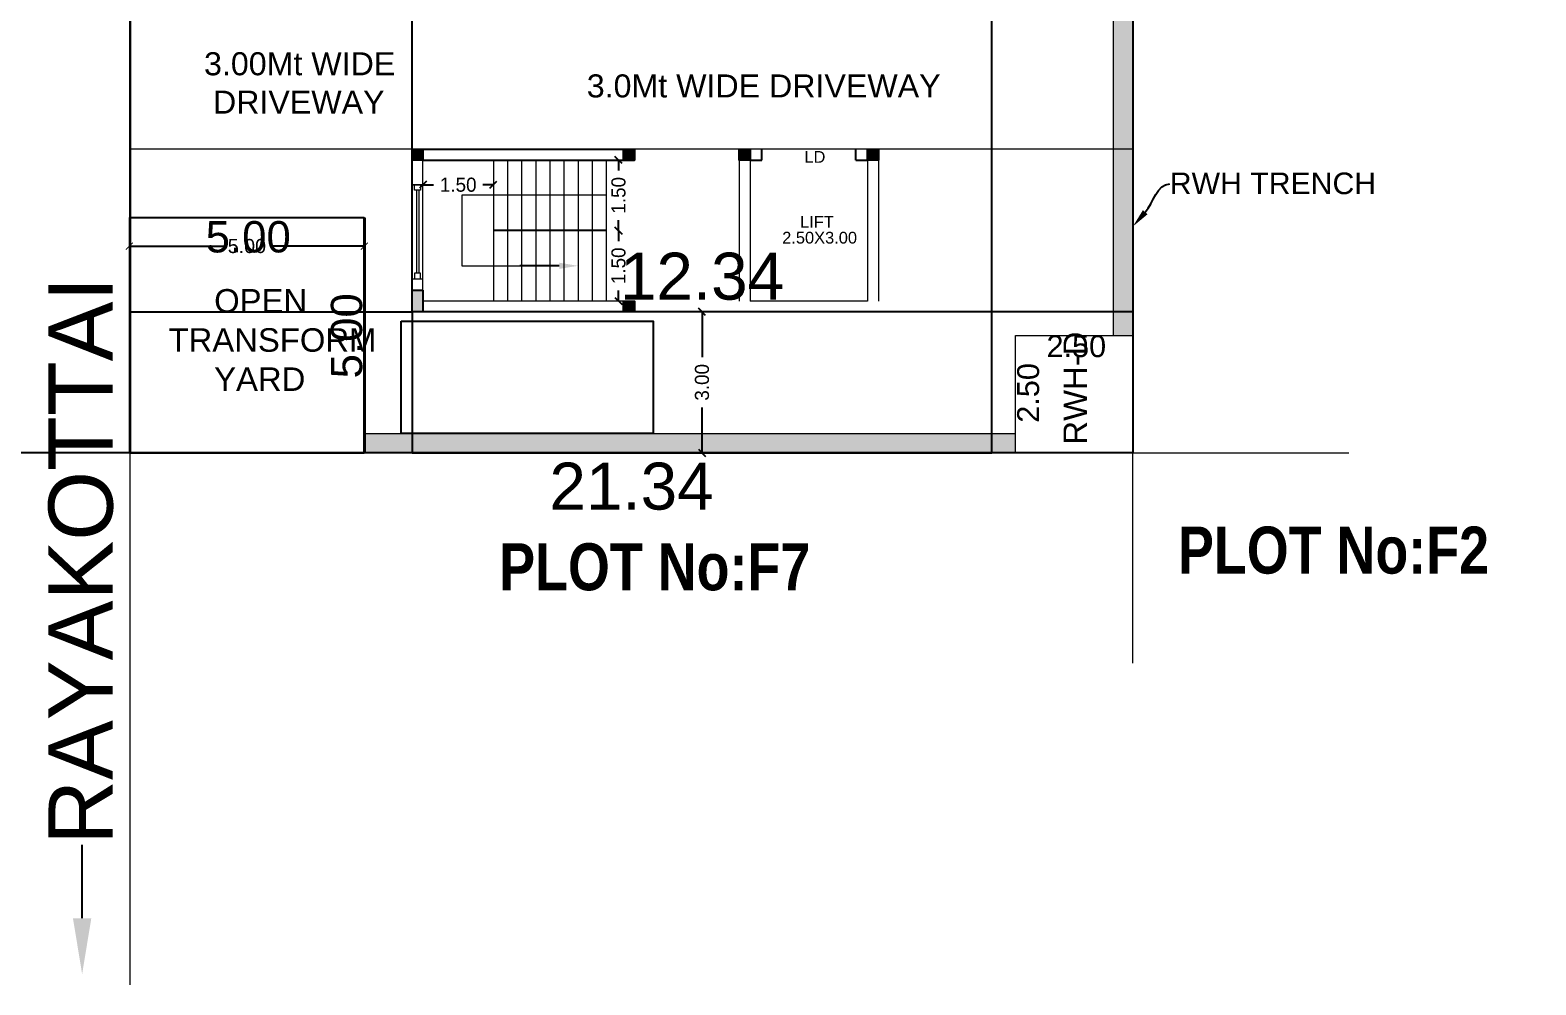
# Model space of a CAD drawing. Header units: metres. Extents: x -1559842 to -1559684, y 41615 to 41715.
# Drawn here: x -1559721.73 to -1559689.69, y 41643.75 to 41664.06 of the extents above; entities that cross this region are included whole.
import ezdxf
from ezdxf import colors
from ezdxf.entities.mleader import LeaderData, LeaderLine
from ezdxf.math import Vec2, Vec3

# ---------------------------------------------------------------- set-up
doc = ezdxf.new("R2010")
doc.units = ezdxf.units.M
doc.header["$LTSCALE"] = 750
doc.header["$MEASUREMENT"] = 0
doc.header["$PDMODE"] = 35
doc.header["$PDSIZE"] = 50
doc.linetypes.add('DASHED2', pattern=[0.375, 0.25, -0.125])
doc.layers.get('0').update_dxf_attribs({"lineweight": 5})
doc.layers.get('Defpoints').update_dxf_attribs({"lineweight": 0})
for name, color, linetype, lineweight in [('AS_AT_SITE', 7, 'Continuous', 5), ('BLK_1_LVL_0_BLDG_FOOT_PRINT', 1, 'Continuous', 5), ('FMB_OR_PLR', 7, 'Continuous', 5), ('SUPER_IMPOSED', 7, 'Continuous', 5)]:
    doc.layers.add(name, color=color, linetype=linetype, lineweight=lineweight)
for name, color, linetype in [('BLK_1_LVL_0_FRONT_SETBACK', 2, 'Continuous'), ('BLK_1_LVL_0_REAR_SETBACK', 11, 'Continuous'), ('BLK_1_LVL_0_SIDE_SETBACK2', 102, 'Continuous'), ('PLOT_BOUNDARY', 70, 'Continuous'), ('ROAD_WIDTH', 7, 'Continuous'), ('SOLAR_WATER_HEATER', 1, 'Continuous'), ('TRANSFORMER_YARD', 7, 'Continuous')]:
    doc.layers.add(name, color=color, linetype=linetype)
doc.styles.get("Standard").update_dxf_attribs({"font": 'arial.ttf'})
doc.styles.add('sunahari', font='framd.ttf', dxfattribs={"height": 0.3})
doc.dimstyles.new('Civil Mt', dxfattribs={"dimtxt": 0.3, "dimasz": 0.15, "dimexe": 0, "dimexo": 0, "dimgap": 0.1, "dimtad": 0, "dimzin": 0, "dimdsep": 46, "dimtxsty": 'Standard', "dimblk": 'ARCHTICK', "dimcen": 0, "dimse1": 1, "dimse2": 1, "dimclrd": 253, "dimadec": 0, "dimazin": 3, "dimtfac": 1, "dimtofl": 0, "dimtmove": 1, "dimatfit": 3, "dimfxl": 0, "dimfrac": 2, "dimtolj": 1, "dimtzin": 0, "dimarcsym": 0})
doc.dimstyles.new('CIVIL Mt.', dxfattribs={"dimscale": 0, "dimtxt": 0.2, "dimasz": 0.15, "dimexe": 0.18, "dimexo": 0.0625, "dimgap": 0.1, "dimtad": 0, "dimzin": 0, "dimdsep": 46, "dimtxsty": 'sunahari', "dimblk": 'OBLIQUE', "dimcen": 0.09, "dimse1": 1, "dimse2": 1, "dimclrd": 253, "dimclrt": 4, "dimadec": 0, "dimazin": 0, "dimtfac": 1, "dimtofl": 0, "dimtmove": 1, "dimatfit": 3, "dimfxl": 0, "dimfrac": 2, "dimtolj": 1, "dimtzin": 0, "dimarcsym": 0})
doc.dimstyles.new('SITE PLAN FMB', dxfattribs={"dimtxt": 1, "dimasz": 0.1, "dimexe": 0.1, "dimexo": 0.1, "dimgap": 0.08, "dimtad": 0, "dimzin": 0, "dimdsep": 46, "dimtxsty": 'Standard', "dimblk": 'OBLIQUE', "dimcen": 0.09, "dimse1": 1, "dimse2": 1, "dimsd1": 1, "dimsd2": 1, "dimclrd": 253, "dimclrt": 4, "dimadec": 0, "dimazin": 0, "dimtfac": 1, "dimtofl": 0, "dimtmove": 1, "dimatfit": 3, "dimfxl": 0, "dimfrac": 2, "dimtolj": 1, "dimtzin": 0, "dimarcsym": 0})
pattern_1 = [(228.012788, (-1559513.00596, 41844.04268), (-12.192, -13.716), [0.205033, -20.29829]), (184.96974, (-1559513.14312, 41843.89028), (18.287999993, 1.524000087), [0.351843, -34.832429]), (132.510447, (-1559513.49364, 41843.8598), (15.240000006, -16.763999994), [0.248089, -24.560834]), (267.27369, (-1559514.088, 41843.4788), (1.524000003, 30.48), [0.320403, -31.7198625]), (292.833654, (-1559514.10324, 41843.15876), (-7.62, 18.288), [0.31418, -31.103885]), (357.27369, (-1559513.98132, 41842.8692), (-30.48, 1.524000003), [0.320403, -31.7198625]), (37.69424, (-1559513.66128, 41842.85396), (-19.811999999, -15.240000001), [0.423716, -41.947869]), (72.255328, (-1559513.326, 41843.11304), (10.668000003, 33.527999999), [0.400032, -39.603154]), (121.429566, (-1559513.20408, 41843.49404), (-12.192000002, 19.811999999), [0.321488, -31.8273274]), (175.23636, (-1559513.37172, 41843.76836), (16.764, -1.524), [0.367028, -17.984362]), (222.397438, (-1559513.73748, 41843.79884), (-18.287999999, -16.764000001), [0.474647, -46.9900635]), (138.814075, (-1559512.57924, 41843.46356), (-10.668, 9.144), [0.162003, -16.0383395]), (171.469234, (-1559512.70116, 41843.57024), (19.812, -3.047999997), [0.308209, -30.5127834]), (225, (-1559513.006, 41843.616), (-2e-16, -1.524), [0.215526, -1.939736]), (203.19859, (-1559513.11264, 41843.79884), (7.62, 3.048), [0.116065, -11.4903734]), (291.80141, (-1559513.21932, 41843.75312), (-1.524, 4.572), [0.164139, -8.042852]), (30.96376, (-1559513.15836, 41843.60072), (4.572, 3.048), [0.266592, -8.619779]), (161.56505, (-1559512.92976, 41843.7379), (3.048, -1.524), [0.192772, -4.626539]), (16.38954, (-1559514.10324, 41843.75312), (15.24, 4.572), [0.270053, -26.735296]), (70.346176, (-1559513.84416, 41843.82932), (-6.096, -16.764), [0.226559, -22.4293294]), (293.19859, (-1559512.92976, 41844.04268), (-3.048, 7.62), [0.232128, -11.37431]), (343.61046, (-1559512.83832, 41843.82932), (-15.24, 4.572), [0.270053, -26.735296]), (339.443955, (-1559514.10324, 41842.80824), (-7.62, 3.048), [0.260421, -12.7606406]), (294.77514, (-1559513.8594, 41842.7168), (-7.62000001, 16.763999996), [0.218203, -21.602156]), (66.80141, (-1559512.91452, 41842.51868), (3.048, 7.62), [0.232128, -11.37431]), (17.354025, (-1559512.82308, 41842.73204), (-19.812, -6.096), [0.25547, -25.2914256]), (69.443955, (-1559513.66128, 41842.51868), (-3.048, -7.62), [0.1302106, -12.890851]), (101.30993, (-1559513.00596, 41842.51868), (-1.524, 6.096), [0.077709, -7.693197]), (165.96376, (-1559513.0212, 41842.59488), (4.572, -1.524), [0.31418, -5.969433]), (186.009006, (-1559513.326, 41842.67108), (15.24, 1.524), [0.29116, -28.824819]), (303.69007, (-1559513.15836, 41843.46356), (-1.524, 3.048), [0.219794, -5.275066]), (353.157227, (-1559513.03644, 41843.28068), (25.908, -3.047999999), [0.383734, -37.9896054]), (60.945396, (-1559512.65544, 41843.23496), (-6.096, -10.668), [0.156905, -15.533635]), (90, (-1559512.5792, 41843.3721), (-1.524, 1.524), [0.09144, -1.43256]), (120.256437, (-1559513.35648, 41842.7168), (6.096, -10.668), [0.21172, -20.9603645]), (48.012787, (-1559513.46316, 41842.89968), (12.192, 13.716), [0.410066, -20.093257]), (0, (-1559513.1888, 41843.2045), (1.524, 1.524), [0.39624, -1.12776]), (325.304846, (-1559512.7926, 41843.20448), (15.240000006, -10.667999992), [0.240966, -23.85559]), (254.0546, (-1559512.59448, 41843.06732), (-1.524, -6.096), [0.2218974, -10.87299]), (207.645975, (-1559512.65544, 41842.85396), (-28.956000001, -15.239999998), [0.361287, -35.767479]), (175.426079, (-1559512.97548, 41842.68632), (-19.812, 1.524), [0.382218, -37.839508])]

# ---------------------------------------------------------------- blocks, each defined once
blk = doc.blocks.new('*D409')
at = {"layer": 'Defpoints', "color": 0}
for p in [(-1559698.262, 41685.549), (-1559698.262, 41655.069), (-1559697.147, 41655.069)]:
    blk.add_point(p, dxfattribs=at)
at = {"color": 4, "lineweight": 25, "insert": (-1559697.147, 41670.309), "char_height": 1, "attachment_point": 5, "rotation": 90}
blk.add_mtext('\\A1;30.48', dxfattribs=at)
blk = doc.blocks.new('_Oblique')
at = {"color": 0, "linetype": 'ByBlock', "lineweight": -2}
blk.add_line((-0.5, -0.5), (0.5, 0.5), dxfattribs=at)
blk = doc.blocks.new('*D410')
at = {"layer": 'Defpoints', "color": 0}
for p in [(-1559719.598, 41655.069), (-1559698.262, 41655.069), (-1559719.598, 41654.353)]:
    blk.add_point(p, dxfattribs=at)
at = {"color": 4, "lineweight": 25, "insert": (-1559708.93, 41654.353), "char_height": 1, "attachment_point": 5}
blk.add_mtext('\\A1;21.34', dxfattribs=at)
blk = doc.blocks.new('*D411')
at = {"layer": 'Defpoints', "color": 0}
for p in [(-1559719.598, 41685.549), (-1559720.183, 41655.069), (-1559719.598, 41655.069)]:
    blk.add_point(p, dxfattribs=at)
at = {"color": 4, "lineweight": 25, "insert": (-1559720.183, 41670.309), "char_height": 1, "attachment_point": 5, "rotation": 90}
blk.add_mtext('\\A1;30.48', dxfattribs=at)
blk = doc.blocks.new('*D413')
at = {"layer": 'Defpoints', "color": 0}
for p in [(-1559713.598, 41682.549), (-1559713.598, 41658.069), (-1559712.849, 41658.069)]:
    blk.add_point(p, dxfattribs=at)
at = {"color": 4, "lineweight": 25, "insert": (-1559712.849, 41670.309), "char_height": 1, "attachment_point": 5, "rotation": 90}
blk.add_mtext('\\A1;24.48', dxfattribs=at)
blk = doc.blocks.new('*D414')
at = {"layer": 'Defpoints', "color": 0}
for p in [(-1559713.598, 41658.821), (-1559713.598, 41658.069), (-1559701.262, 41658.069)]:
    blk.add_point(p, dxfattribs=at)
at = {"color": 4, "lineweight": 25, "insert": (-1559707.43, 41658.821), "char_height": 1, "attachment_point": 5}
blk.add_mtext('\\A1;12.34', dxfattribs=at)
blk = doc.blocks.new('*D415')
at = {"layer": 'Defpoints', "color": 0}
for p in [(-1559701.885, 41682.549), (-1559701.262, 41682.549), (-1559701.262, 41658.069)]:
    blk.add_point(p, dxfattribs=at)
at = {"color": 4, "lineweight": 25, "insert": (-1559701.885, 41670.309), "char_height": 1, "attachment_point": 5, "rotation": 90}
blk.add_mtext('\\A1;24.48', dxfattribs=at)
blk = doc.blocks.new('*D417')
at = {"color": 253, "lineweight": -2, "ltscale": 0.25}
for p, q in [((-1559707.43, 41658.069), (-1559707.43, 41657.105)), ((-1559707.43, 41655.069), (-1559707.43, 41656.032))]:
    blk.add_line(p, q, dxfattribs=at)
at = {"layer": 'Defpoints', "color": 0, "ltscale": 0.25}
for p in [(-1559707.43, 41658.069), (-1559707.43, 41655.069), (-1559707.43, 41655.069)]:
    blk.add_point(p, dxfattribs=at)
at = {"color": 253, "lineweight": -2, "ltscale": 0.25, "xscale": 0.15, "yscale": 0.15, "zscale": 0.15}
for p, rotation in [((-1559707.43, 41658.069), 90), ((-1559707.43, 41655.069), 270)]:
    blk.add_blockref('_Oblique', p, dxfattribs=dict(at, rotation=rotation))
at = {"color": 4, "ltscale": 0.25, "insert": (-1559707.43, 41656.569), "char_height": 0.3, "attachment_point": 5, "rotation": 90, "style": 'sunahari'}
blk.add_mtext('\\A1;{\\C1;3.00}', dxfattribs=at)
blk = doc.blocks.new('*D422')
at = {"layer": 'Defpoints', "color": 0}
for p in [(-1559719.598, 41660.069), (-1559714.598, 41660.069), (-1559719.598, 41659.535)]:
    blk.add_point(p, dxfattribs=at)
at = {"color": 4, "lineweight": 25, "insert": (-1559717.086, 41659.662), "char_height": 1, "attachment_point": 5}
blk.add_mtext('\\A1;{\\H0.66667x;5.00}', dxfattribs=at)
blk = doc.blocks.new('*D423')
at = {"layer": 'Defpoints', "color": 0}
for p in [(-1559714.598, 41660.069), (-1559715.047, 41655.069), (-1559714.598, 41655.069)]:
    blk.add_point(p, dxfattribs=at)
at = {"color": 4, "lineweight": 25, "insert": (-1559714.99, 41657.559), "char_height": 1, "attachment_point": 5, "rotation": 90}
blk.add_mtext('\\A1;{\\H0.66667x;5.00}', dxfattribs=at)
blk = doc.blocks.new('*D424')
at = {"layer": 'Defpoints', "color": 0}
for p in [(-1559700.762, 41657.569), (-1559698.262, 41657.569), (-1559698.262, 41657.225)]:
    blk.add_point(p, dxfattribs=at)
at = {"color": 4, "lineweight": 25, "insert": (-1559699.466, 41657.335), "char_height": 1, "attachment_point": 5}
blk.add_mtext('\\A1;{\\H0.46667x;2.50}', dxfattribs=at)
blk = doc.blocks.new('*D425')
at = {"layer": 'Defpoints', "color": 0}
for p in [(-1559700.762, 41657.569), (-1559700.397, 41657.569), (-1559700.762, 41655.069)]:
    blk.add_point(p, dxfattribs=at)
at = {"color": 4, "lineweight": 25, "insert": (-1559700.488, 41656.344), "char_height": 1, "attachment_point": 5, "rotation": 90}
blk.add_mtext('\\A1;{\\H0.46667x;2.50}', dxfattribs=at)
blk = doc.blocks.new('*D430')
at = {"color": 253, "lineweight": -2}
for p, q in [((-1559709.207, 41659.799), (-1559709.207, 41659.575)), ((-1559709.207, 41658.299), (-1559709.207, 41658.522))]:
    blk.add_line(p, q, dxfattribs=at)
at = {"layer": 'Defpoints', "color": 0}
for p in [(-1559709.441, 41659.799), (-1559709.207, 41659.799), (-1559709.441, 41658.299)]:
    blk.add_point(p, dxfattribs=at)
at = {"color": 253, "lineweight": -2, "xscale": 0.15, "yscale": 0.15, "zscale": 0.15}
for p, rotation in [((-1559709.207, 41659.799), 90), ((-1559709.207, 41658.299), 270)]:
    blk.add_blockref('_Oblique', p, dxfattribs=dict(at, rotation=rotation))
at = {"color": 4, "lineweight": -3, "insert": (-1559709.207, 41659.049), "char_height": 0.3, "attachment_point": 5, "rotation": 90, "style": 'sunahari'}
blk.add_mtext('\\A1;1.50', dxfattribs=at)
blk = doc.blocks.new('*D431')
at = {"color": 253, "lineweight": -2}
for p, q in [((-1559709.207, 41661.299), (-1559709.207, 41661.075)), ((-1559709.207, 41659.799), (-1559709.207, 41660.022))]:
    blk.add_line(p, q, dxfattribs=at)
at = {"layer": 'Defpoints', "color": 0}
for p in [(-1559709.441, 41661.299), (-1559709.207, 41661.299), (-1559709.441, 41659.799)]:
    blk.add_point(p, dxfattribs=at)
at = {"color": 253, "lineweight": -2, "xscale": 0.15, "yscale": 0.15, "zscale": 0.15}
for p, rotation in [((-1559709.207, 41661.299), 90), ((-1559709.207, 41659.799), 270)]:
    blk.add_blockref('_Oblique', p, dxfattribs=dict(at, rotation=rotation))
at = {"color": 4, "lineweight": -3, "insert": (-1559709.207, 41660.549), "char_height": 0.3, "attachment_point": 5, "rotation": 90, "style": 'sunahari'}
blk.add_mtext('\\A1;1.50', dxfattribs=at)
blk = doc.blocks.new('*D432')
at = {"color": 253, "lineweight": -2}
for p, q in [((-1559713.368, 41660.773), (-1559713.145, 41660.773)), ((-1559711.868, 41660.773), (-1559712.091, 41660.773))]:
    blk.add_line(p, q, dxfattribs=at)
at = {"layer": 'Defpoints', "color": 0}
for p in [(-1559713.368, 41660.773), (-1559711.868, 41660.773), (-1559711.868, 41660.773)]:
    blk.add_point(p, dxfattribs=at)
at = {"color": 253, "lineweight": -2, "xscale": 0.15, "yscale": 0.15, "zscale": 0.15, "rotation": 180}
blk.add_blockref('_Oblique', (-1559713.368, 41660.773), dxfattribs=at)
at = {"color": 253, "lineweight": -2, "xscale": 0.15, "yscale": 0.15, "zscale": 0.15}
blk.add_blockref('_Oblique', (-1559711.868, 41660.773), dxfattribs=at)
at = {"color": 4, "lineweight": -3, "insert": (-1559712.618, 41660.773), "char_height": 0.3, "attachment_point": 5, "style": 'sunahari'}
blk.add_mtext('\\A1;1.50', dxfattribs=at)
blk = doc.blocks.new('_ArchTick')
at = {"color": 0, "linetype": 'ByBlock', "const_width": 0.15}
blk.add_lwpolyline([(-0.5, -0.5), (0.5, 0.5)], dxfattribs=at)
blk = doc.blocks.new('*D436')
at = {"layer": 'Defpoints', "color": 0, "ltscale": 0.35}
for p in [(-1559719.615, 41660.069, 192000.082), (-1559714.615, 41660.069, 192000.082), (-1559719.615, 41659.468)]:
    blk.add_point(p, dxfattribs=at)
at = {"layer": 'TRANSFORMER_YARD', "color": 253, "lineweight": -2, "ltscale": 0.35}
for p, q in [((-1559719.615, 41659.468), (-1559717.605, 41659.468)), ((-1559714.615, 41659.468), (-1559716.626, 41659.468))]:
    blk.add_line(p, q, dxfattribs=at)
at = {"layer": 'TRANSFORMER_YARD', "color": 253, "lineweight": -2, "ltscale": 0.35, "xscale": 0.15, "yscale": 0.15, "zscale": 0.15, "rotation": 180}
blk.add_blockref('_ArchTick', (-1559719.615, 41659.468), dxfattribs=at)
at = {"layer": 'TRANSFORMER_YARD', "color": 253, "lineweight": -2, "ltscale": 0.35, "xscale": 0.15, "yscale": 0.15, "zscale": 0.15}
blk.add_blockref('_ArchTick', (-1559714.615, 41659.468), dxfattribs=at)
at = {"layer": 'TRANSFORMER_YARD', "color": 0, "ltscale": 0.35, "insert": (-1559717.115, 41659.468), "char_height": 0.3, "attachment_point": 5}
blk.add_mtext('\\A1;5.00', dxfattribs=at)

msp = doc.modelspace()

# ---------------------------------------------------------------- hatches: boundary and pattern name
h = msp.add_hatch()
h.set_pattern_fill('GRAVEL', color=141, scale=0.06)
h.set_pattern_definition(pattern_1)
h.paths.add_polyline_path([(-1559714.59807, 41655.48301), (-1559714.59807, 41655.06868), (-1559700.76207, 41655.06868), (-1559700.76207, 41655.48301)])
h.paths.add_polyline_path([(-1559712.05885, 41669.00202), (-1559712.05885, 41671.61339), (-1559713.62947, 41671.61339), (-1559713.62947, 41669.00202)], flags=9)
h.paths.add_polyline_path([(-1559708.75085, 41658.03044), (-1559706.13949, 41658.03044), (-1559706.13949, 41659.60106), (-1559708.75085, 41659.60106)], flags=9)
h.paths.add_polyline_path([(-1559701.09446, 41669.00202), (-1559701.09446, 41671.61339), (-1559702.66508, 41671.61339), (-1559702.66508, 41669.00202)], flags=9)
h.paths.add_polyline_path([(-1559706.78908, 41655.52307), (-1559706.78908, 41657.62351), (-1559708.10974, 41657.62351), (-1559708.10974, 41655.52307)], flags=9)
h.paths.add_polyline_path([(-1559702.14033, 41682.64266), (-1559699.54617, 41682.64266), (-1559699.54617, 41684.73811), (-1559702.14033, 41684.73811)], flags=9)
h.paths.add_polyline_path([(-1559715.38862, 41679.50211), (-1559715.38862, 41683.25471), (-1559717.48407, 41683.25471), (-1559717.48407, 41679.50211)], flags=9)
h.paths.add_polyline_path([(-1559710.80521, 41671.69838), (-1559704.07145, 41671.69838), (-1559704.07145, 41673.79383), (-1559710.80521, 41673.79383)], flags=9)
h.paths.add_polyline_path([(-1559710.56341, 41666.64568), (-1559704.14588, 41666.64568), (-1559704.14588, 41672.12252), (-1559710.56341, 41672.12252)], flags=9)
h = msp.add_hatch()
h.set_pattern_fill('GRAVEL', color=141, scale=0.06)
h.set_pattern_definition(pattern_1)
h.paths.add_polyline_path([(-1559698.26207, 41682.79364), (-1559698.6764, 41682.79364), (-1559698.6764, 41657.56555), (-1559698.26207, 41657.56555)])
at = {"lineweight": -3}
h = msp.add_hatch(color=6, dxfattribs=at)
h.dxf.hatch_style = 1
h.paths.add_polyline_path([(-1559713.36807, 41661.52868), (-1559713.59807, 41661.52868), (-1559713.59807, 41661.29868), (-1559713.36807, 41661.29868)])
h = msp.add_hatch(color=6, dxfattribs=at)
h.dxf.hatch_style = 1
h.paths.add_polyline_path([(-1559708.86807, 41661.52868), (-1559709.09807, 41661.52868), (-1559709.09807, 41661.29868), (-1559708.86807, 41661.29868)])
h = msp.add_hatch(color=6, dxfattribs=at)
h.dxf.hatch_style = 1
h.paths.add_polyline_path([(-1559706.40807, 41661.52868), (-1559706.63807, 41661.52868), (-1559706.63807, 41661.29868), (-1559706.40807, 41661.29868)])
h = msp.add_hatch(color=6, dxfattribs=at)
h.dxf.hatch_style = 1
h.paths.add_polyline_path([(-1559703.67807, 41661.52868), (-1559703.90807, 41661.52868), (-1559703.90807, 41661.29868), (-1559703.67807, 41661.29868)])
h = msp.add_hatch(color=6, dxfattribs=at)
h.dxf.hatch_style = 1
h.paths.add_polyline_path([(-1559713.36807, 41658.52868), (-1559713.59807, 41658.52868), (-1559713.59807, 41658.06868), (-1559713.36807, 41658.06868)])
h = msp.add_hatch(color=6, dxfattribs=at)
h.dxf.hatch_style = 1
h.paths.add_polyline_path([(-1559708.86807, 41658.29868), (-1559709.09807, 41658.29868), (-1559709.09807, 41658.06868), (-1559708.86807, 41658.06868)])

# ---------------------------------------------------------------- linework, layer by layer
at = {"color": 7, "ltscale": 0.25}
for p, q in [((-1559719.59807, 41643.74568), (-1559719.59807, 41696.87168)), ((-1559698.6764, 41657.56868), (-1559698.6764, 41682.79677)), ((-1559713.59807, 41661.52868), (-1559719.59807, 41661.52868)), ((-1559701.26207, 41661.52868), (-1559713.59807, 41661.52868)), ((-1559708.86807, 41661.52868), (-1559713.36807, 41661.52868)), ((-1559706.63807, 41661.52868), (-1559706.63807, 41658.29868)), ((-1559703.67807, 41661.52868), (-1559703.67807, 41658.29868)), ((-1559698.26207, 41661.52868), (-1559701.26207, 41661.52868)), ((-1559708.86807, 41661.29868), (-1559713.36807, 41661.29868)), ((-1559713.36807, 41658.29868), (-1559713.36807, 41661.29868)), ((-1559711.86807, 41661.29868), (-1559711.86807, 41658.29868)), ((-1559711.56807, 41661.29868), (-1559711.56807, 41658.29868)), ((-1559711.26807, 41661.29868), (-1559711.26807, 41658.29868)), ((-1559710.96807, 41661.29868), (-1559710.96807, 41658.29868)), ((-1559710.66807, 41661.29868), (-1559710.66807, 41658.29868)), ((-1559710.36807, 41661.29868), (-1559710.36807, 41658.29868)), ((-1559710.06807, 41661.29868), (-1559710.06807, 41658.29868)), ((-1559709.76807, 41661.29868), (-1559709.76807, 41658.29868)), ((-1559709.46807, 41661.29868), (-1559709.46807, 41658.29868)), ((-1559706.15807, 41661.29868), (-1559706.40807, 41661.29868)), ((-1559706.40807, 41661.29868), (-1559706.40807, 41658.29868)), ((-1559703.90807, 41661.29868), (-1559704.15807, 41661.29868)), ((-1559703.90807, 41661.29868), (-1559703.90807, 41658.29868)), ((-1559708.86807, 41658.29868), (-1559713.36807, 41658.29868)), ((-1559703.90807, 41658.29868), (-1559706.40807, 41658.29868)), ((-1559714.59807, 41655.48301), (-1559700.76207, 41655.48301))]:
    msp.add_line(p, q, dxfattribs=at)
at = {"color": 7, "lineweight": -3}
for p, q in [((-1559713.36807, 41661.52868), (-1559708.86807, 41661.52868)), ((-1559706.15807, 41661.29868), (-1559706.15807, 41661.52868)), ((-1559704.15807, 41661.29868), (-1559704.15807, 41661.52868)), ((-1559713.36807, 41661.29868), (-1559708.86807, 41661.29868)), ((-1559706.40807, 41661.29868), (-1559706.15807, 41661.29868)), ((-1559704.15807, 41661.29868), (-1559703.90807, 41661.29868)), ((-1559709.46807, 41659.79868), (-1559711.86807, 41659.79868))]:
    msp.add_line(p, q, dxfattribs=at)
at = {"color": 7}
for p, q in [((-1559713.59807, 41660.77304), (-1559713.36807, 41660.77304)), ((-1559713.36807, 41660.77304), (-1559713.59807, 41660.77304)), ((-1559713.59807, 41658.77304), (-1559713.36807, 41658.77304))]:
    msp.add_line(p, q, dxfattribs=at)
at = {"color": 7, "linetype": 'ByBlock'}
for p, q in [((-1559713.50863, 41660.65717), (-1559713.50863, 41658.8889)), ((-1559713.45752, 41660.65717), (-1559713.45752, 41658.8889))]:
    msp.add_line(p, q, dxfattribs=at)
at = {"color": 7, "linetype": 'DASHED2'}
for p, q in [((-1559698.26207, 41650.5931), (-1559698.26207, 41655.06868)), ((-1559698.26207, 41655.06868), (-1559693.66554, 41655.06868))]:
    msp.add_line(p, q, dxfattribs=at)
at = {"color": 3, "ltscale": 0.2}
msp.add_lwpolyline([(-1559719.59807, 41685.54868), (-1559698.26207, 41685.54868), (-1559698.26207, 41655.06868), (-1559719.59807, 41655.06868)], close=True, dxfattribs=at)
at = {"color": 1}
msp.add_lwpolyline([(-1559713.59807, 41682.54868), (-1559701.26207, 41682.54868), (-1559701.26207, 41658.06868), (-1559713.59807, 41658.06868)], close=True, dxfattribs=at)
at = {"color": 6, "lineweight": -3}
for points in [[(-1559713.59807, 41661.52868), (-1559713.36807, 41661.52868), (-1559713.36807, 41661.29868), (-1559713.59807, 41661.29868)], [(-1559709.09807, 41661.52868), (-1559708.86807, 41661.52868), (-1559708.86807, 41661.29868), (-1559709.09807, 41661.29868)], [(-1559706.63807, 41661.52868), (-1559706.40807, 41661.52868), (-1559706.40807, 41661.29868), (-1559706.63807, 41661.29868)], [(-1559703.90807, 41661.52868), (-1559703.67807, 41661.52868), (-1559703.67807, 41661.29868), (-1559703.90807, 41661.29868)], [(-1559713.36807, 41658.52868), (-1559713.36807, 41658.06868), (-1559713.59807, 41658.06868), (-1559713.59807, 41658.52868)], [(-1559709.09807, 41658.29868), (-1559708.86807, 41658.29868), (-1559708.86807, 41658.06868), (-1559709.09807, 41658.06868)]]:
    msp.add_lwpolyline(points, close=True, dxfattribs=at)
at = {"color": 7}
for points in [[(-1559713.54763, 41660.77304), (-1559713.41817, 41660.77304), (-1559713.41817, 41660.65717), (-1559713.54763, 41660.65717)], [(-1559713.54763, 41658.77304), (-1559713.41817, 41658.77304), (-1559713.41817, 41658.8889), (-1559713.54763, 41658.8889)]]:
    msp.add_lwpolyline(points, close=True, dxfattribs=at)
at = {"color": 7, "ltscale": 0.25}
msp.add_lwpolyline([(-1559709.46807, 41660.55471), (-1559712.54051, 41660.55471), (-1559712.54051, 41659.04868), (-1559711.30912, 41659.04868)], dxfattribs=at)
for points in [[(-1559719.59807, 41660.06868), (-1559714.59807, 41660.06868), (-1559714.59807, 41655.06868), (-1559719.59807, 41655.06868)], [(-1559700.76207, 41657.56868), (-1559698.26207, 41657.56868), (-1559698.26207, 41655.06868), (-1559700.76207, 41655.06868)]]:
    msp.add_lwpolyline(points, close=True, dxfattribs=at)
at = {"layer": 'AS_AT_SITE', "color": 6, "ltscale": 0.2}
msp.add_lwpolyline([(-1559719.59807, 41685.54868), (-1559698.26207, 41685.54868), (-1559698.26207, 41655.06868), (-1559719.59807, 41655.06868)], close=True, dxfattribs=at)
at = {"layer": 'BLK_1_LVL_0_BLDG_FOOT_PRINT', "color": 1}
msp.add_lwpolyline([(-1559713.59807, 41682.54868), (-1559701.26207, 41682.54868), (-1559701.26207, 41658.06868), (-1559713.59807, 41658.06868)], close=True, dxfattribs=at)
at = {"layer": 'BLK_1_LVL_0_FRONT_SETBACK', "color": 2}
msp.add_lwpolyline([(-1559719.59807, 41658.06868), (-1559713.59807, 41658.06868), (-1559713.59807, 41682.54868), (-1559719.59807, 41682.54868)], close=True, dxfattribs=at)
at = {"layer": 'BLK_1_LVL_0_REAR_SETBACK', "color": 11}
msp.add_lwpolyline([(-1559701.26207, 41682.54868), (-1559698.26207, 41682.54868), (-1559698.26207, 41658.06868), (-1559701.26207, 41658.06868)], close=True, dxfattribs=at)
at = {"layer": 'BLK_1_LVL_0_SIDE_SETBACK2', "color": 102}
msp.add_lwpolyline([(-1559701.26207, 41658.06868), (-1559713.59807, 41658.06868), (-1559713.59807, 41655.06868), (-1559701.26207, 41655.06868)], close=True, dxfattribs=at)
at = {"layer": 'FMB_OR_PLR', "color": 70, "ltscale": 0.2}
msp.add_lwpolyline([(-1559719.59807, 41685.54868), (-1559698.26207, 41685.54868), (-1559698.26207, 41655.06868), (-1559719.59807, 41655.06868)], close=True, dxfattribs=at)
at = {"layer": 'PLOT_BOUNDARY', "color": 70, "ltscale": 0.2}
msp.add_lwpolyline([(-1559719.59807, 41685.54868), (-1559698.26207, 41685.54868), (-1559698.26207, 41655.06868), (-1559719.59807, 41655.06868)], close=True, dxfattribs=at)
at = {"layer": 'ROAD_WIDTH', "color": 1, "ltscale": 400}
msp.add_lwpolyline([(-1559749.79807, 41685.26868), (-1559719.59807, 41685.26868), (-1559719.59807, 41655.06868), (-1559749.79807, 41655.06868)], close=True, dxfattribs=at)
at = {"layer": 'SOLAR_WATER_HEATER', "color": 1}
msp.add_lwpolyline([(-1559713.8294, 41657.86892), (-1559708.46686, 41657.86892), (-1559708.46686, 41655.48301), (-1559713.8294, 41655.48301)], close=True, dxfattribs=at)
at = {"layer": 'SUPER_IMPOSED', "color": 5, "ltscale": 0.2}
msp.add_lwpolyline([(-1559719.59807, 41685.54868), (-1559698.26207, 41685.54868), (-1559698.26207, 41655.06868), (-1559719.59807, 41655.06868)], close=True, dxfattribs=at)
at = {"layer": 'TRANSFORMER_YARD', "color": 7, "ltscale": 0.35}
msp.add_lwpolyline([(-1559719.61549, 41655.06868), (-1559714.61549, 41655.06868), (-1559714.61549, 41660.06868), (-1559719.61549, 41660.06868)], close=True, dxfattribs=at)

# ---------------------------------------------------------------- texts
at = {"color": 0, "lineweight": -2}
for s, height, p in [('3.0Mt WIDE DRIVEWAY', 0.4899527, (-1559709.88233, 41662.63227)), ('LD', 0.25, (-1559705.25163, 41661.24135)), ('LIFT', 0.25, (-1559705.34255, 41659.86082)), ('2.50X3.00', 0.25, (-1559705.72416, 41659.52244))]:
    msp.add_text(s, height=height, dxfattribs=at).set_placement(p)
at = {"color": 0, "ltscale": 0.25, "insert": (-1559718.21621, 41663.5935), "char_height": 0.4899527, "width": 6.2341712, "attachment_point": 1}
msp.add_mtext(' 3.00Mt WIDE \\P  DRIVEWAY', dxfattribs=at)
at = {"color": 0, "width": 250.7246121, "attachment_point": 1}
for s, insert, char_height in [('     OPEN \\PTRANSFORM\\P     YARD', (-1559718.78108, 41658.55362), 0.5), ('{\\fSwis721 Cn BT|b1|i0|c0|p34;PLOT No:F2}', (-1559697.30201, 41653.49898), 1), ('{\\fSwis721 Cn BT|b1|i0|c0|p34;PLOT No:F7}', (-1559711.7458, 41653.1435), 1)]:
    msp.add_mtext(s, dxfattribs=dict(at, insert=insert, char_height=char_height))
at = {"color": 0, "insert": (-1559699.73839, 41655.24352), "char_height": 0.5, "width": 250.7246121, "attachment_point": 1, "rotation": 90}
msp.add_mtext('RWH-D', dxfattribs=at)

# ---------------------------------------------------------------- dimensions: what is measured, and where the dimension line sits
at = {"color": 0, "lineweight": 25}
for p1, p2, distance, picture, middle in [((-1559719.59807, 41685.54868), (-1559719.59807, 41655.06868), -0.58537, '*D411', (-1559720.18344, 41670.30868)), ((-1559698.26207, 41685.54868), (-1559698.26207, 41655.06868), 1.11557, '*D409', (-1559697.1465, 41670.30868)), ((-1559713.59807, 41682.54868), (-1559713.59807, 41658.06868), 0.74904, '*D413', (-1559712.84903, 41670.30868)), ((-1559701.26207, 41658.06868), (-1559701.26207, 41682.54868), 0.62257, '*D415', (-1559701.88464, 41670.30868)), ((-1559701.26207, 41658.06868), (-1559713.59807, 41658.06868), -0.75194, '*D414', (-1559707.43007, 41658.82062)), ((-1559698.26207, 41655.06868), (-1559719.59807, 41655.06868), 0.71586, '*D410', (-1559708.93007, 41654.35282))]:
    dim = msp.add_aligned_dim(p1=p1, p2=p2, distance=distance, dimstyle='SITE PLAN FMB', dxfattribs=at)
    dim.commit()
    dim.dimension.update_dxf_attribs({"geometry": picture, "text_midpoint": middle})
at = {"color": 7, "lineweight": -3}
for p1, p2, distance, picture, middle in [((-1559709.44123, 41659.79868), (-1559709.44123, 41661.29868), -0.23456, '*D431', (-1559709.20667, 41660.54868)), ((-1559713.36807, 41660.77304), (-1559711.86807, 41660.77304), 0, '*D432', (-1559712.61807, 41660.77304)), ((-1559709.44123, 41658.29868), (-1559709.44123, 41659.79868), -0.23456, '*D430', (-1559709.20667, 41659.04868))]:
    dim = msp.add_aligned_dim(p1=p1, p2=p2, distance=distance, dimstyle='CIVIL Mt.', override={"dimscale": 1}, dxfattribs=at)
    dim.commit()
    dim.dimension.update_dxf_attribs({"geometry": picture, "text_midpoint": middle})
at = {"color": 0, "lineweight": 25}
for base, p1, p2, angle, text, picture, middle in [((-1559719.59807, 41659.53527), (-1559714.59807, 41660.06868), (-1559719.59807, 41660.06868), 180, '{\\H0.66667x;<>}', '*D422', (-1559717.08647, 41659.66242)), ((-1559715.04715, 41655.06868), (-1559714.59807, 41660.06868), (-1559714.59807, 41655.06868), 270, '{\\H0.66667x;<>}', '*D423', (-1559714.99038, 41657.55902)), ((-1559698.26207, 41657.22544), (-1559700.76207, 41657.56868), (-1559698.26207, 41657.56868), 0, '{\\H0.46667x;<>}', '*D424', (-1559699.46578, 41657.33502)), ((-1559700.3966, 41657.56868), (-1559700.76207, 41655.06868), (-1559700.76207, 41657.56868), 90, '{\\H0.46667x;<>}', '*D425', (-1559700.48752, 41656.34401))]:
    dim = msp.add_linear_dim(base=base, p1=p1, p2=p2, angle=angle, text=text, dimstyle='SITE PLAN FMB', dxfattribs=at)
    dim.commit()
    dim.dimension.update_dxf_attribs({"geometry": picture, "text_midpoint": middle, "dimtype": 161})
at = {"color": 7, "ltscale": 0.25}
dim = msp.add_aligned_dim(p1=(-1559707.43007, 41658.06868), p2=(-1559707.43007, 41655.06868), distance=0, text='{\\C1;<>}', dimstyle='CIVIL Mt.', override={"dimscale": 1}, dxfattribs=at)
dim.commit()
dim.dimension.update_dxf_attribs({"geometry": '*D417', "text_midpoint": (-1559707.43007, 41656.56868)})
at = {"layer": 'TRANSFORMER_YARD', "color": 7, "ltscale": 0.35}
dim = msp.add_aligned_dim(p1=(-1559714.61549, 41660.06868), p2=(-1559719.61549, 41660.06868), distance=0.60065, dimstyle='Civil Mt', dxfattribs=at)
dim.commit()
dim.dimension.update_dxf_attribs({"geometry": '*D436', "text_midpoint": (-1559717.11549, 41659.46803, -192000.08166)})

# ---------------------------------------------------------------- leaders
at = {"color": 7, "ltscale": 0.25}
ml = msp.add_multileader_mtext('Standard', dxfattribs=at)
ml.set_content('{\\C7;RWH TRENCH}', color=4)
ml.set_leader_properties(color=252)
ml.build(insert=Vec2(0, 0))
ml.multileader.update_dxf_attribs({"leader_type": 2, "text_left_attachment_type": 2, "text_right_attachment_type": 2, "dogleg_length": 0.05, "arrow_head_size": 0.4, "scale": 2})
ctx = ml.context
ctx.base_point, ctx.scale, ctx.char_height, ctx.arrow_head_size, ctx.landing_gap_size, ctx.plane_origin = Vec3(-1559697.47699, 41660.79254), 2, 0.46, 0.4, 0, Vec3(-1559698.26207, 41659.88636)
ctx.left_attachment, ctx.right_attachment = 2, 2
notes = []
notes.append((ctx, [(0, (1, 1, 0), (-1559697.57699, 41660.79254), (1, 0), 0.1, [(0, [(-1559698.26207, 41659.88636)], 0, [])])]))
ctx.mtext.insert, ctx.mtext.width, ctx.mtext.flow_direction = Vec3(-1559697.47699, 41661.03359), 3.8949684, 5
ml = msp.add_multileader_mtext('Standard', dxfattribs=at)
ml.set_content('', color=4)
ml.set_leader_properties(color=252)
ml.build(insert=Vec2(0, 0))
ml.multileader.update_dxf_attribs({"leader_type": 2, "text_left_attachment_type": 2, "text_right_attachment_type": 2, "dogleg_length": 0.05, "arrow_head_size": 0.4, "scale": 2})
ctx = ml.context
ctx.base_point, ctx.scale, ctx.char_height, ctx.arrow_head_size, ctx.landing_gap_size, ctx.plane_origin, ctx.plane_x_axis, ctx.plane_y_axis = Vec3(-1559711.30912, 41659.04868), 2, 0.46, 0.4, 0, Vec3(-1559710.06807, 41659.04868), Vec3(-1, 0), Vec3(0, -1)
ctx.left_attachment, ctx.right_attachment = 2, 2
notes.append((ctx, [(0, (1, 1, 0), (-1559711.20912, 41659.04868), (-1, 0), 0.1, [(0, [(-1559710.06807, 41659.04868)], 0, [])])]))
ctx.mtext.insert, ctx.mtext.text_direction, ctx.mtext.rotation, ctx.mtext.flow_direction = Vec3(-1559711.30912, 41658.81868), Vec3(-1, 0), 3.14159265, 5
ml = msp.add_multileader_mtext('Standard', dxfattribs=at)
ml.set_content('{\\C7;RAYAKOTTAI}', color=4)
ml.set_leader_properties(color=252)
ml.build(insert=Vec2(0, 0))
ml.multileader.update_dxf_attribs({"leader_type": 2, "text_left_attachment_type": 2, "text_right_attachment_type": 2, "dogleg_length": 0.05, "arrow_head_size": 1.18835, "scale": 2})
ctx = ml.context
ctx.base_point, ctx.scale, ctx.char_height, ctx.arrow_head_size, ctx.landing_gap_size, ctx.plane_origin, ctx.plane_x_axis, ctx.plane_y_axis = Vec3(-1559720.61999, 41646.72739), 2, 1.3665982, 1.18835, 0, Vec3(-1559720.61999, 41643.1288), Vec3(0, 1), Vec3(-1, 0)
ctx.left_attachment, ctx.right_attachment = 2, 2
notes.append((ctx, [(0, (1, 1, 0), (-1559720.61999, 41646.62739), (0, 1), 0.1, [(0, [(-1559720.61999, 41643.97606)], 0, [])])]))
ctx.mtext.insert, ctx.mtext.text_direction, ctx.mtext.rotation, ctx.mtext.flow_direction = Vec3(-1559721.33612, 41646.72739), Vec3(0, 1), 1.57079633, 5
for ctx, leaders in notes:
    for number, flags, end, landing, length, lines in leaders:
        leader = LeaderData()
        leader.index, (leader.has_last_leader_line, leader.has_dogleg_vector, leader.attachment_direction) = number, flags
        leader.last_leader_point, leader.dogleg_vector, leader.dogleg_length = Vec3(end), Vec3(landing), length
        for number, points, colour, breaks in lines:
            line = LeaderLine()
            line.index, line.vertices, line.color, line.breaks = number, Vec3.list(points), colors.encode_raw_color(colour), breaks
            leader.lines.append(line)
        ctx.leaders.append(leader)

doc.saveas('drawing.dxf')
